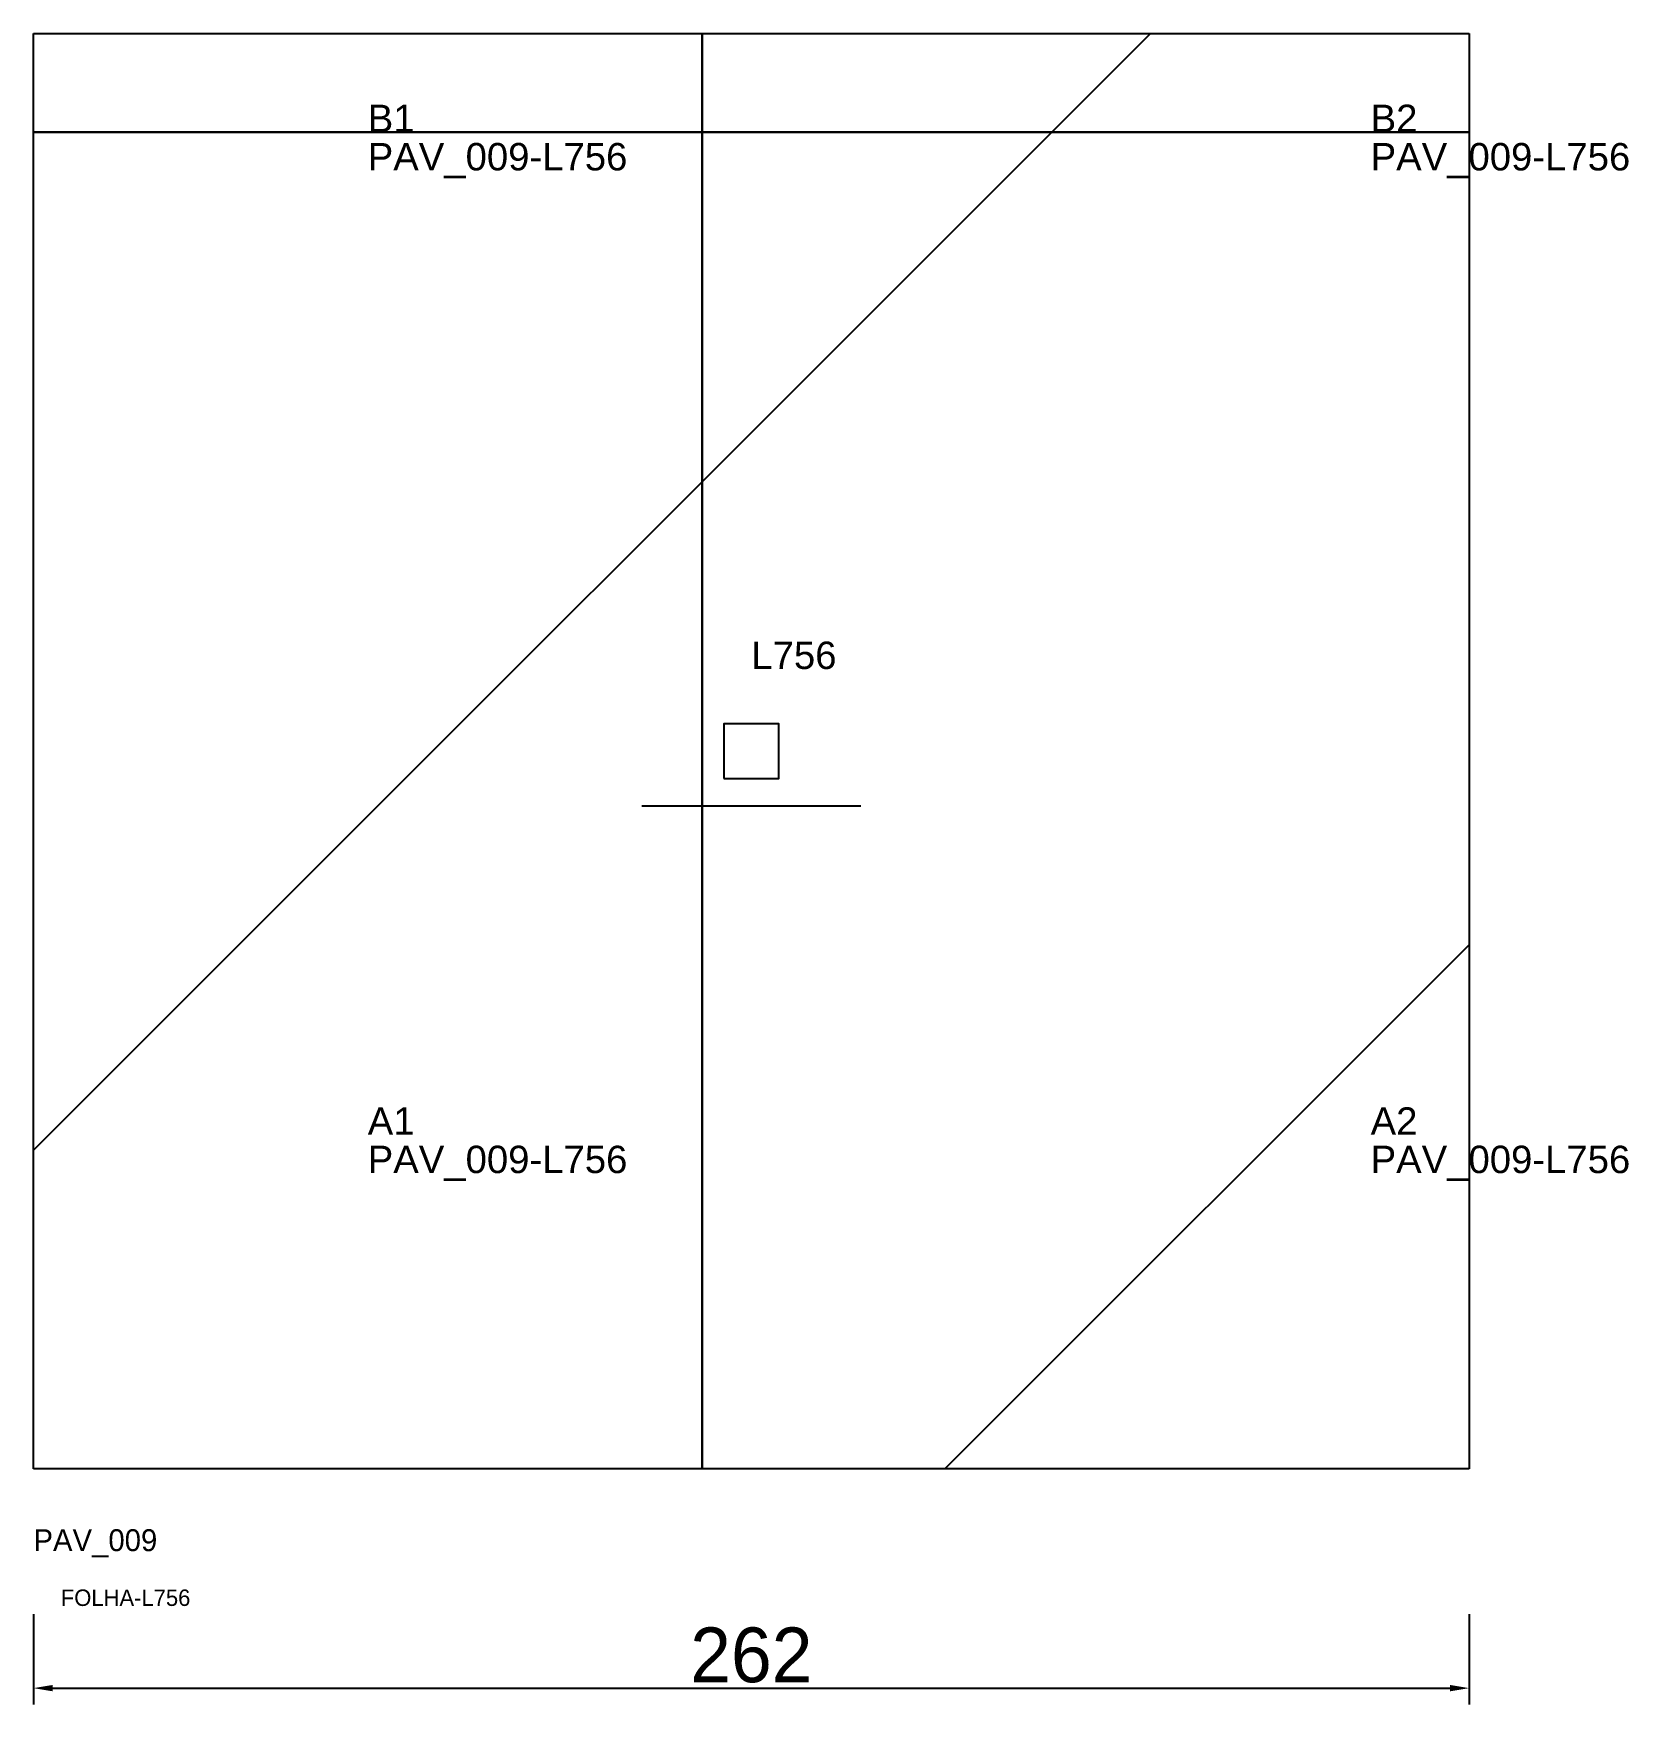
# Model space of a CAD drawing. Header units: metres. Extents: x 222 to 513, y -104 to 202.
import ezdxf

# ---------------------------------------------------------------- set-up
doc = ezdxf.new("R2010")
doc.units = ezdxf.units.M
for name, color, linetype in [('3', 3, 'CONTINUOUS'), ('AUX00', 7, 'CONTINUOUS'), ('COTA', 241, 'CONTINUOUS'), ('FOLHA', 255, 'CONTINUOUS'), ('Hachura', 251, 'CONTINUOUS'), ('NOMENCLATURA', 7, 'CONTINUOUS'), ('Nível', 160, 'CONTINUOUS'), ('Painéis', 200, 'CONTINUOUS'), ('Pilares', 5, 'CONTINUOUS'), ('SARR_2.2x7', 40, 'CONTINUOUS')]:
    doc.layers.add(name, color=color, linetype=linetype)
doc.styles.add('ARIAL', font='Arial.ttf')
doc.styles.add('STR_STANDARD', font='arial.ttf')
doc.dimstyles.new('EZ DXF', dxfattribs={"dimtxt": 10, "dimasz": 3.5, "dimexe": 3, "dimexo": 1.5, "dimgap": 1, "dimtad": 1, "dimdec": 1, "dimdsep": 46, "dimcen": 2.5, "dimazin": 3, "dimtfac": 1, "dimtmove": 0, "dimatfit": 3})

msp = doc.modelspace()

# ---------------------------------------------------------------- hatches: boundary and pattern name
at = {"layer": 'Hachura'}
h = msp.add_hatch(dxfattribs=at)
h.set_pattern_fill('ANSI31', scale=50)
h.paths.add_polyline_path([(222.2, -60.5), (222.2, 201.5), (484.2, 201.5), (484.2, -60.5)])
h = msp.add_hatch(dxfattribs=at)
h.set_pattern_fill('ANSI31', scale=50)
h.paths.add_polyline_path([(222.2, -60.5), (222.2, 201.5), (484.2, 201.5), (484.2, -60.5)])

# ---------------------------------------------------------------- linework, layer by layer
at = {"layer": '3'}
for points in [[(344.2, -60.5), (344.2, 201.5)], [(344.2, -60.5), (344.2, 201.5)], [(222.2, 183.5), (484.2, 183.5)], [(222.2, 183.5), (484.2, 183.5)]]:
    msp.add_lwpolyline(points, close=True, dxfattribs=at)
at = {"layer": 'Painéis', "color": 200}
for p, q in [((222.2, -60.5), (222.2, 201.5)), ((222.2, 201.5), (484.2, 201.5)), ((222.2, -60.5), (222.2, 201.5)), ((222.2, 201.5), (484.2, 201.5)), ((484.2, 201.5), (484.2, -60.5)), ((484.2, 201.5), (484.2, -60.5)), ((484.2, -60.5), (222.2, -60.5)), ((484.2, -60.5), (222.2, -60.5))]:
    msp.add_line(p, q, dxfattribs=at)
at = {"layer": 'Pilares'}
msp.add_lwpolyline([(348.2, 65.5), (358.2, 65.5), (358.2, 75.5), (348.2, 75.5)], close=True, dxfattribs=at)
msp.add_lwpolyline([(348.2, 65.5), (358.2, 65.5), (358.2, 75.5), (348.2, 75.5)], close=True, dxfattribs=at)
at = {"layer": 'SARR_2.2x7'}
msp.add_line((333.2, 60.5), (373.2, 60.5), dxfattribs=at)
msp.add_line((333.2, 60.5), (373.2, 60.5), dxfattribs=at)

# ---------------------------------------------------------------- texts
at = {"layer": '3', "style": 'STR_STANDARD'}
for s, p in [('B1', (283.2, 183.5)), ('B1', (283.2, 183.5)), ('B2', (466.2, 183.5)), ('B2', (466.2, 183.5)), ('A1', (283.2, 0.5)), ('A1', (283.2, 0.5)), ('A2', (466.2, 0.5)), ('A2', (466.2, 0.5))]:
    msp.add_text(s, height=5, dxfattribs=at).set_placement(p)
at = {"layer": 'AUX00', "style": 'STR_STANDARD'}
for p in [(283.2, 176.5), (283.2, 176.5), (466.2, 176.5), (466.2, 176.5), (283.2, -6.5), (283.2, -6.5), (466.2, -6.5), (466.2, -6.5)]:
    msp.add_text('PAV_009-L756', height=5, dxfattribs=at).set_placement(p)
at = {"layer": 'FOLHA'}
msp.add_text('FOLHA-L756', height=3, dxfattribs=at).set_placement((227.2, -85.5))
msp.add_text('FOLHA-L756', height=3, dxfattribs=at).set_placement((227.2, -85.5))
at = {"layer": 'NOMENCLATURA', "insert": (353.2, 90.5), "char_height": 5, "attachment_point": 1, "style": 'ARIAL'}
msp.add_mtext('L756', dxfattribs=at)
msp.add_mtext('L756', dxfattribs=at)
at = {"layer": 'Nível'}
msp.add_text('PAV_009', height=4, dxfattribs=at).set_placement((222.2, -75.5))
msp.add_text('PAV_009', height=4, dxfattribs=at).set_placement((222.2, -75.5))

# ---------------------------------------------------------------- dimensions: what is measured, and where the dimension line sits
at = {"layer": 'COTA'}
msp.add_linear_dim(base=(222.2, -100.5), p1=(222.2, -85.5), p2=(484.2, -85.5), dimstyle='EZ DXF', dxfattribs=at).render()
msp.add_linear_dim(base=(222.2, -100.5), p1=(222.2, -85.5), p2=(484.2, -85.5), dimstyle='EZ DXF', dxfattribs=at).render()

doc.saveas('drawing.dxf')
